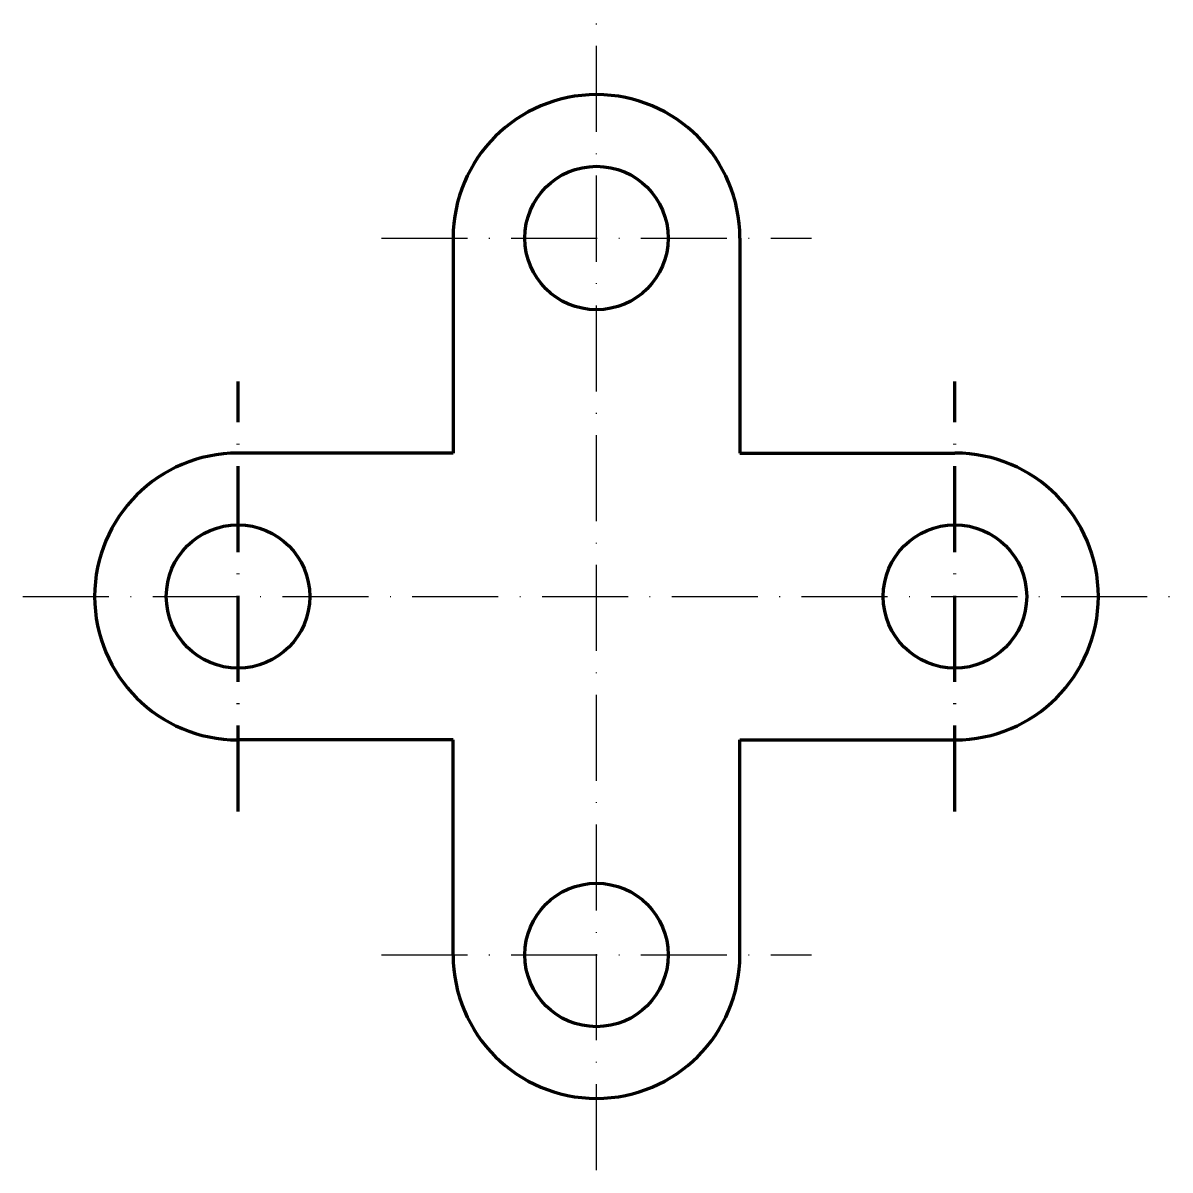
# Model space of a CAD drawing. Header units: millimetres. Extents: x 70 to 230, y 70 to 230.
import ezdxf

# ---------------------------------------------------------------- set-up
doc = ezdxf.new("R2010")
doc.units = ezdxf.units.MM
doc.linetypes.add('ACAD_ISO10W100', pattern=[18, 12, -3, 0, -3])
doc.linetypes.add('ČERCHOVANÁ2', pattern=[12.7, 6.35, -3.175, 0, -3.175])
doc.layers.add('1-Osy', color=10, linetype='ČERCHOVANÁ2')
doc.layers.add('2-Obrysy', color=170, linetype='Continuous', lineweight=100)

msp = doc.modelspace()

# ---------------------------------------------------------------- linework, layer by layer
at = {"layer": '1-Osy', "linetype": 'ACAD_ISO10W100'}
for p, q in [((150, 70), (150, 230)), ((70, 150), (230, 150))]:
    msp.add_line(p, q, dxfattribs=at)
at = {"layer": '1-Osy', "color": 18, "linetype": 'ACAD_ISO10W100', "true_color": 0x000000}
for p, q in [((120, 200), (180, 200)), ((120, 100), (180, 100))]:
    msp.add_line(p, q, dxfattribs=at)
at = {"layer": '2-Obrysy'}
for p, q in [((130, 200), (130, 170)), ((170, 200), (170, 170)), ((130, 170), (100, 170)), ((170, 170), (200, 170)), ((130, 130), (100, 130)), ((130, 100), (130, 130)), ((170, 100), (170, 130)), ((170, 130), (200, 130))]:
    msp.add_line(p, q, dxfattribs=at)
at = {"layer": '2-Obrysy', "color": 18, "linetype": 'ACAD_ISO10W100', "true_color": 0x000000}
for p, q in [((100, 120), (100, 180)), ((200, 120), (200, 180))]:
    msp.add_line(p, q, dxfattribs=at)
at = {"layer": '2-Obrysy'}
for centre in [(150, 200), (100, 150), (200, 150), (150, 100)]:
    msp.add_circle(centre, 10, dxfattribs=at)
for centre, start, end in [((150, 200), 0, 180), ((100, 150), 90, 270), ((200, 150), 270, 90), ((150, 100), 180, 0)]:
    msp.add_arc(centre, 20, start, end, dxfattribs=at)

doc.saveas('drawing.dxf')
